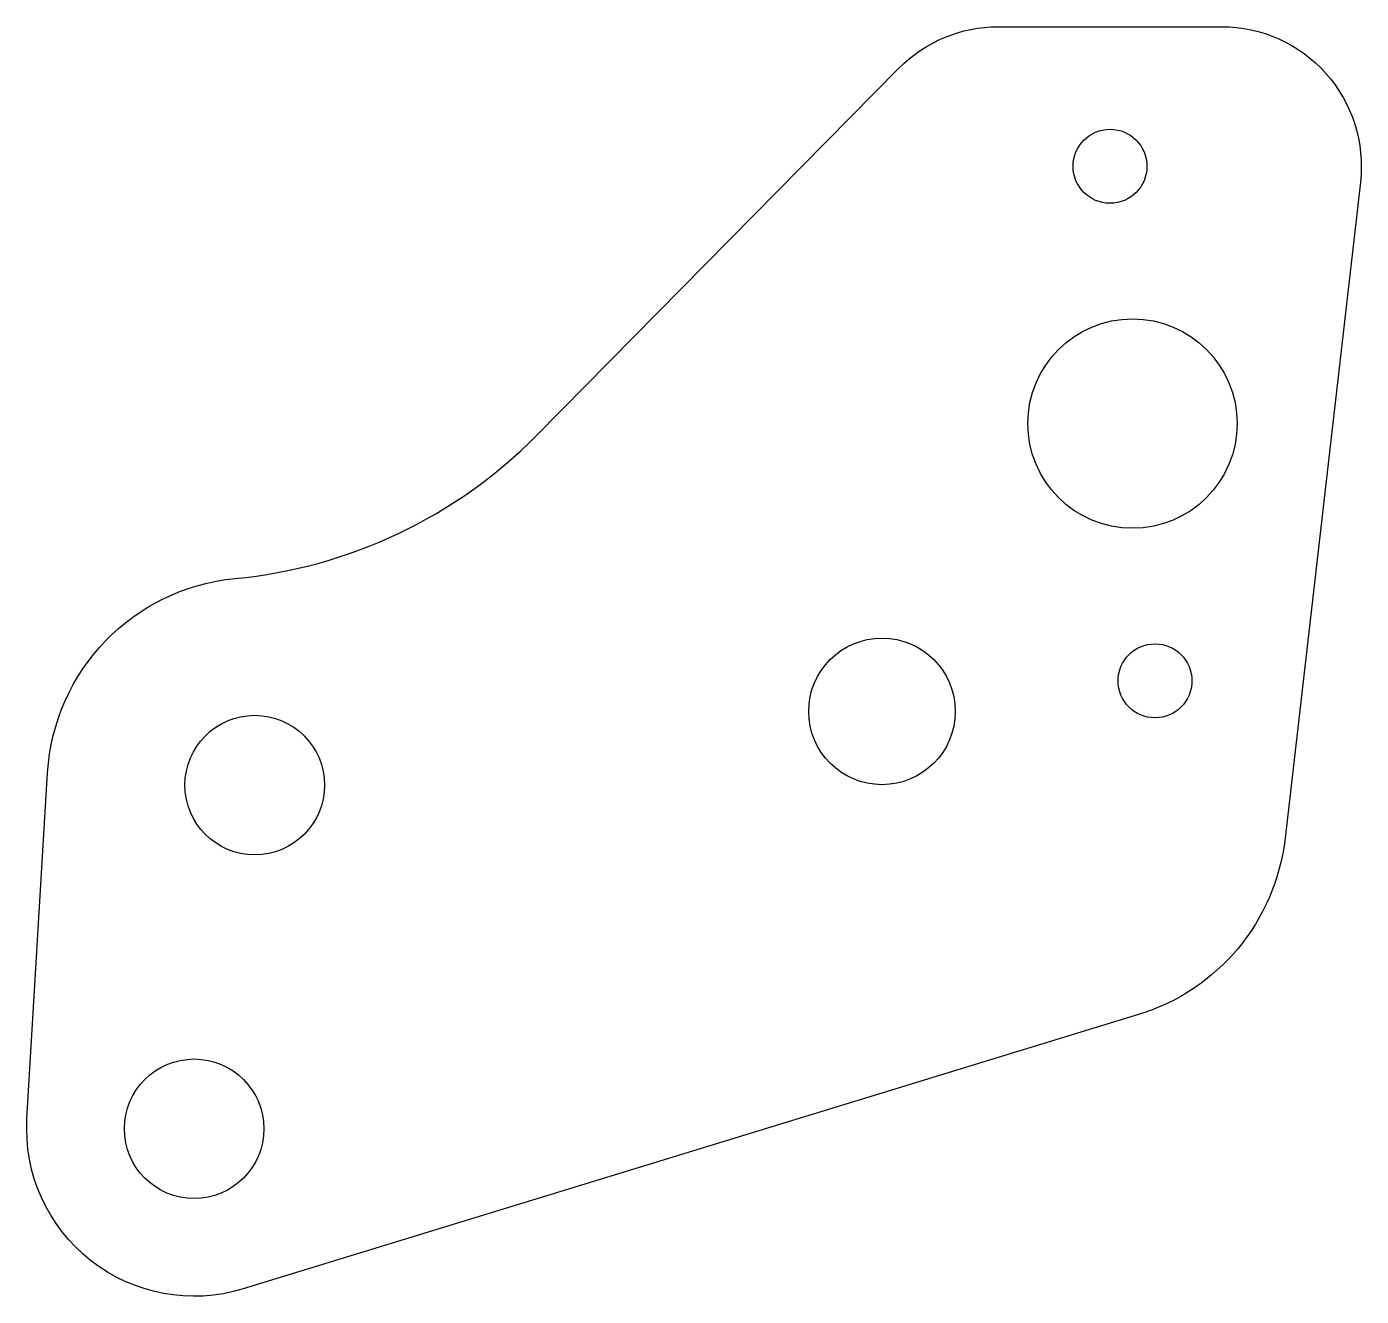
# Model space of a CAD drawing. Header units: millimetres. Extents: x -75.2 to 20.4, y -12.6 to 78.4.
import ezdxf

# ---------------------------------------------------------------- set-up
doc = ezdxf.new("R2010")
doc.units = ezdxf.units.MM
doc.layers.get('0').update_dxf_attribs({"linetype": 'CONTINUOUS'})

msp = doc.modelspace()

# ---------------------------------------------------------------- linework, layer by layer
msp.add_lwpolyline([(-73.715, 24.948, -0.369696), (-60.281, 38.861, 0.176017), (-38.688, 49.11), (-12.706, 75.418, -0.200532), (-5.591, 78.391), (10.427, 78.391, -0.448118), (20.361, 67.25), (14.963, 20.25, -0.298198), (4.454, 7.62), (-59.702, -12.032, -0.523052), (-75.195, 0.157)], format="xyb", close=True)
for centre, radius in [((2.418, 68.391), 2.65), ((4.03, 49.962), 7.5), ((-13.926, 29.341), 5.25), ((5.642, 31.532), 2.65), ((-58.876, 24.062), 5), ((-63.217, -0.558), 5)]:
    msp.add_circle(centre, radius)

doc.saveas('drawing.dxf')
